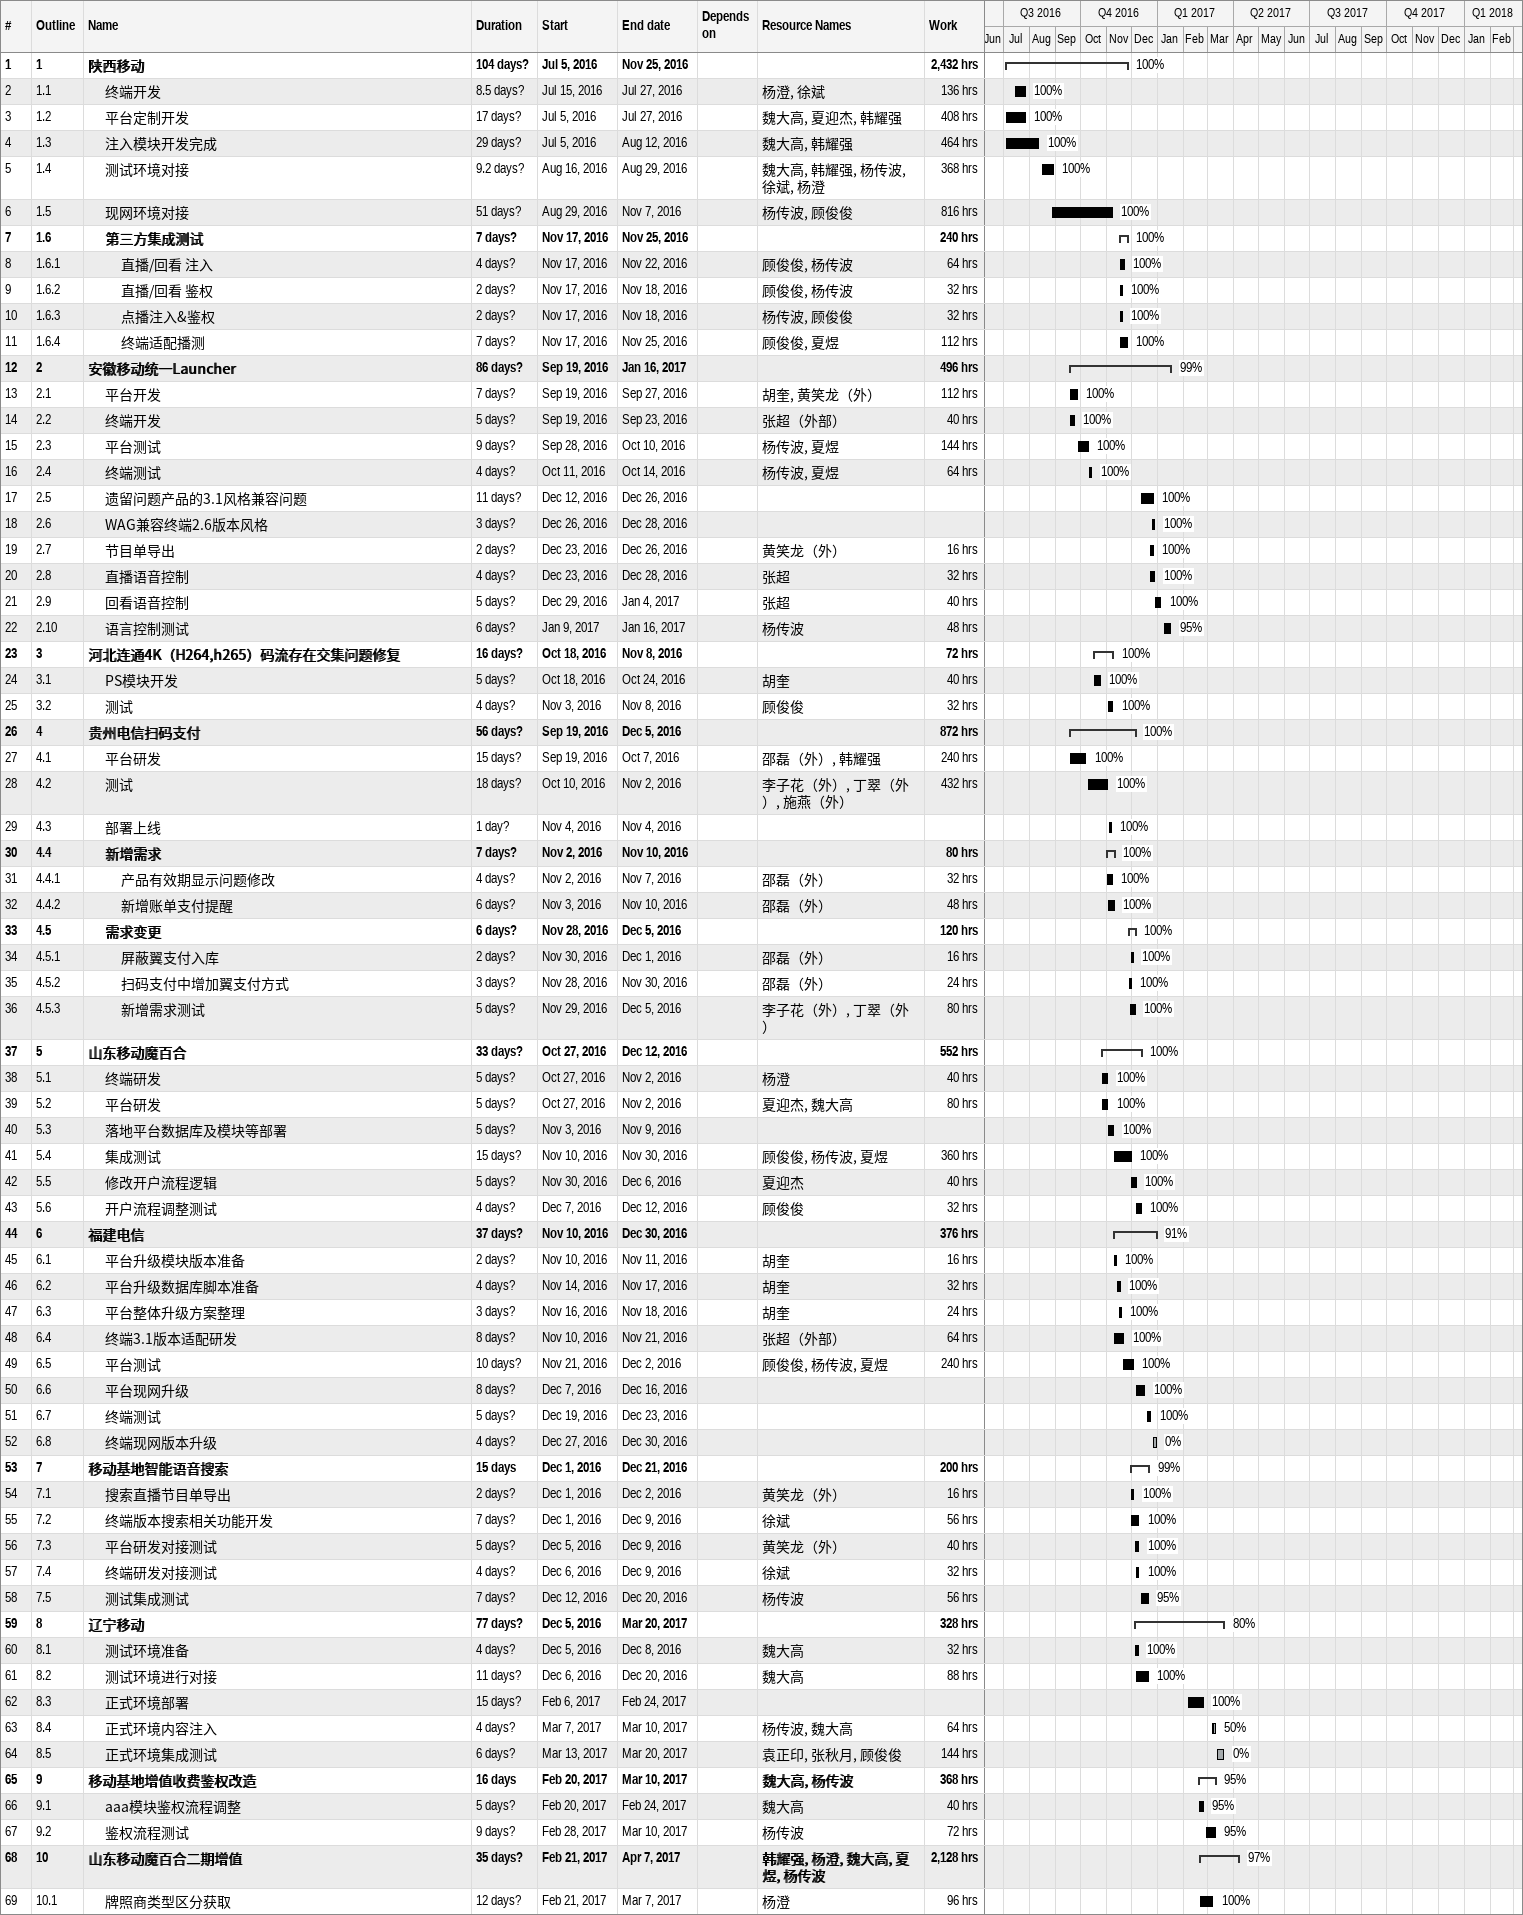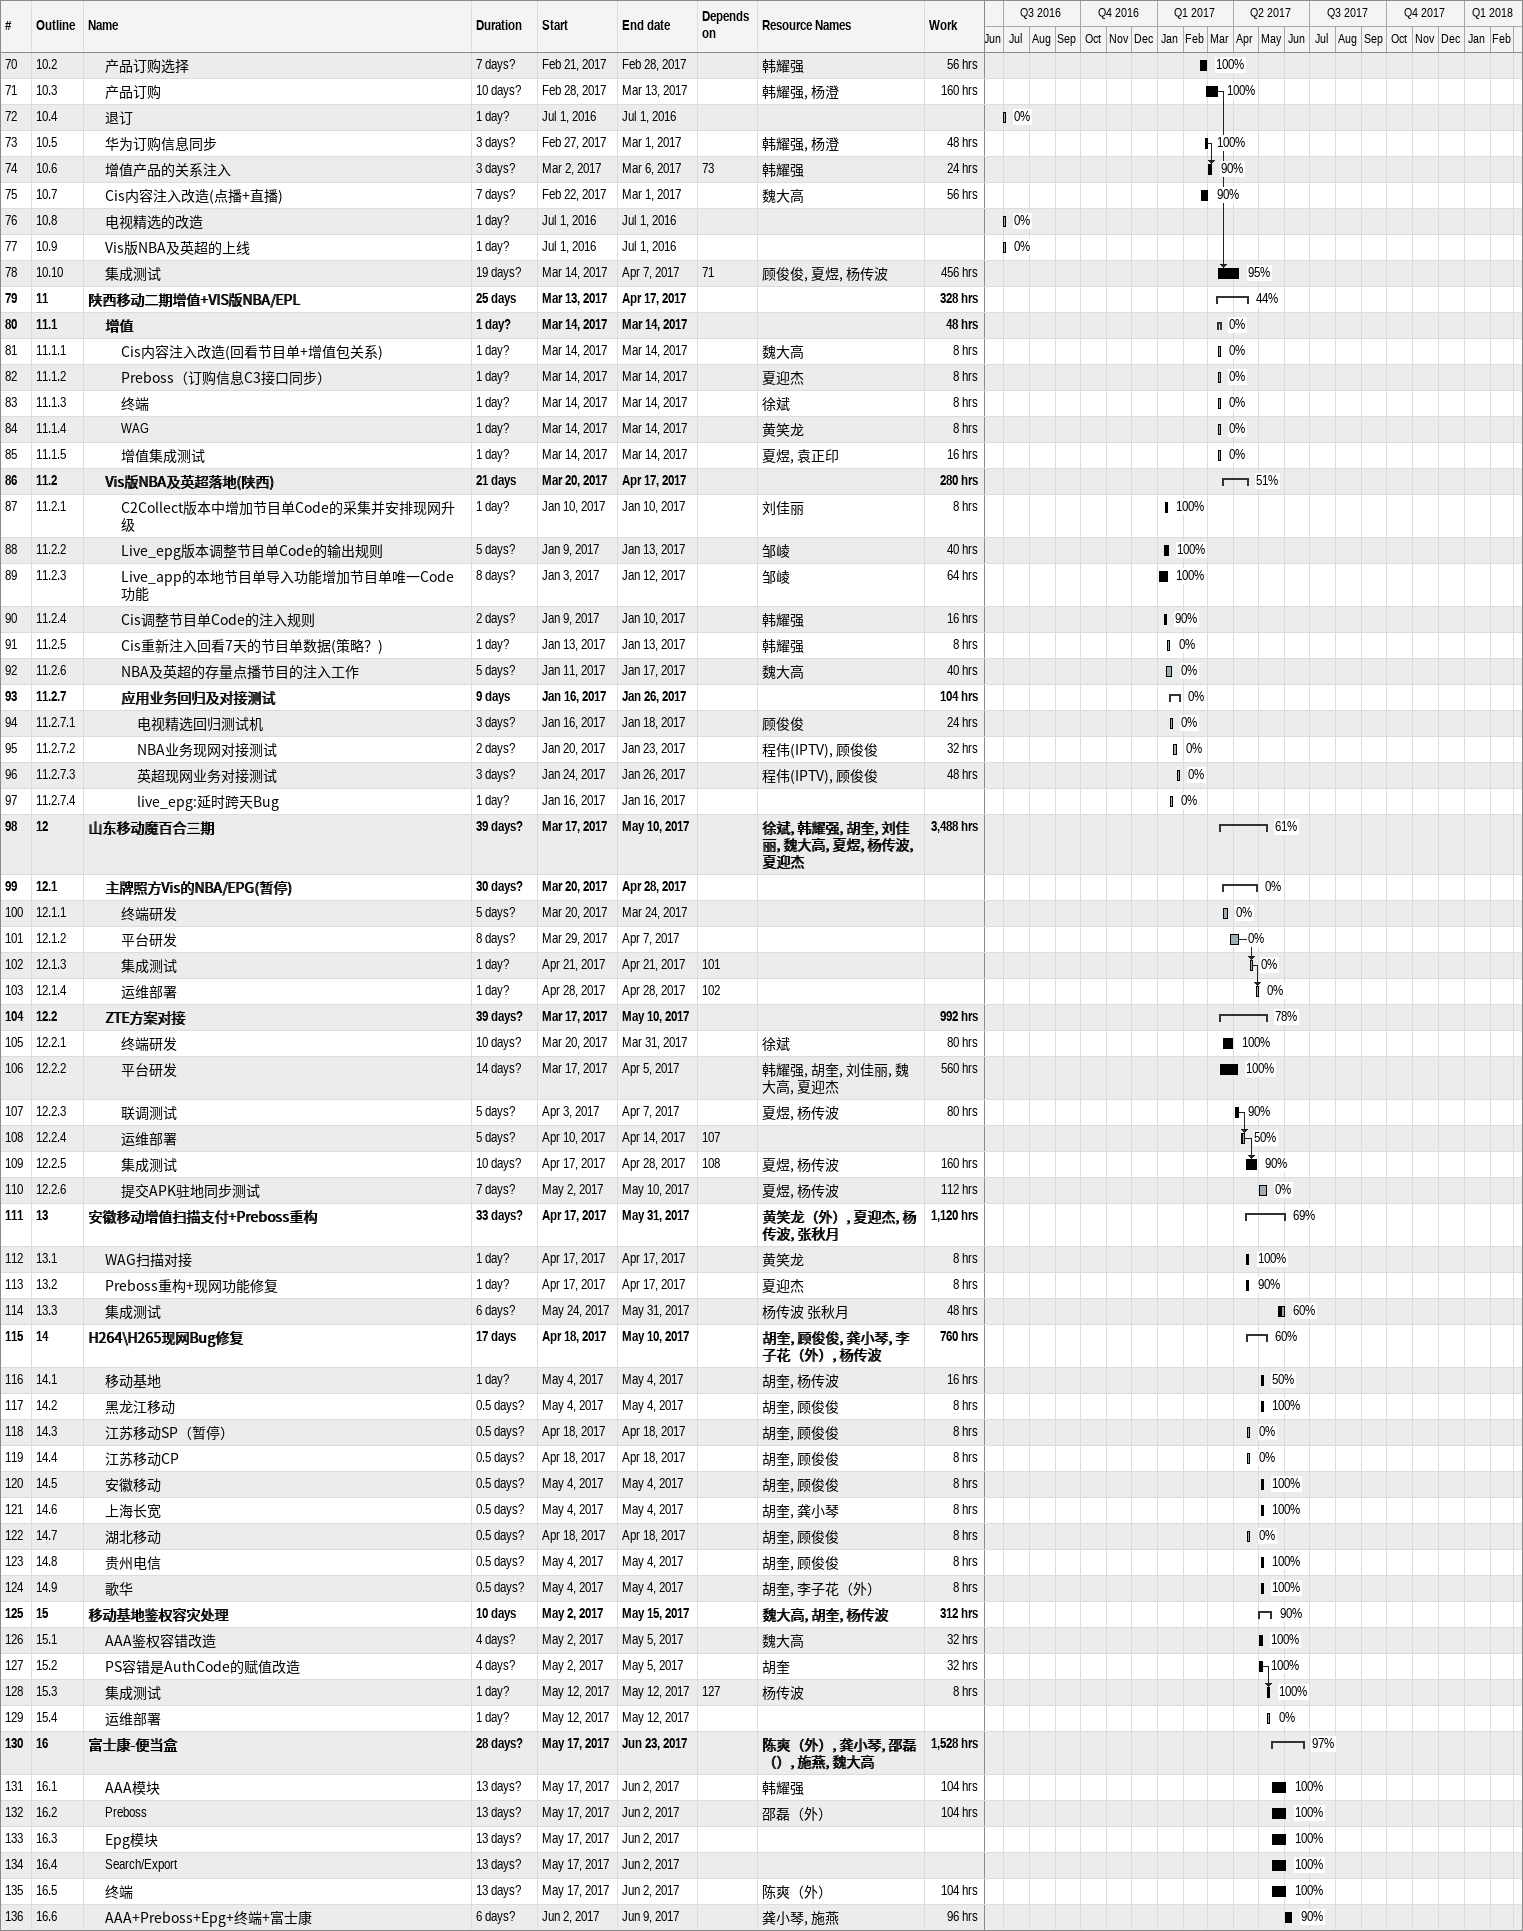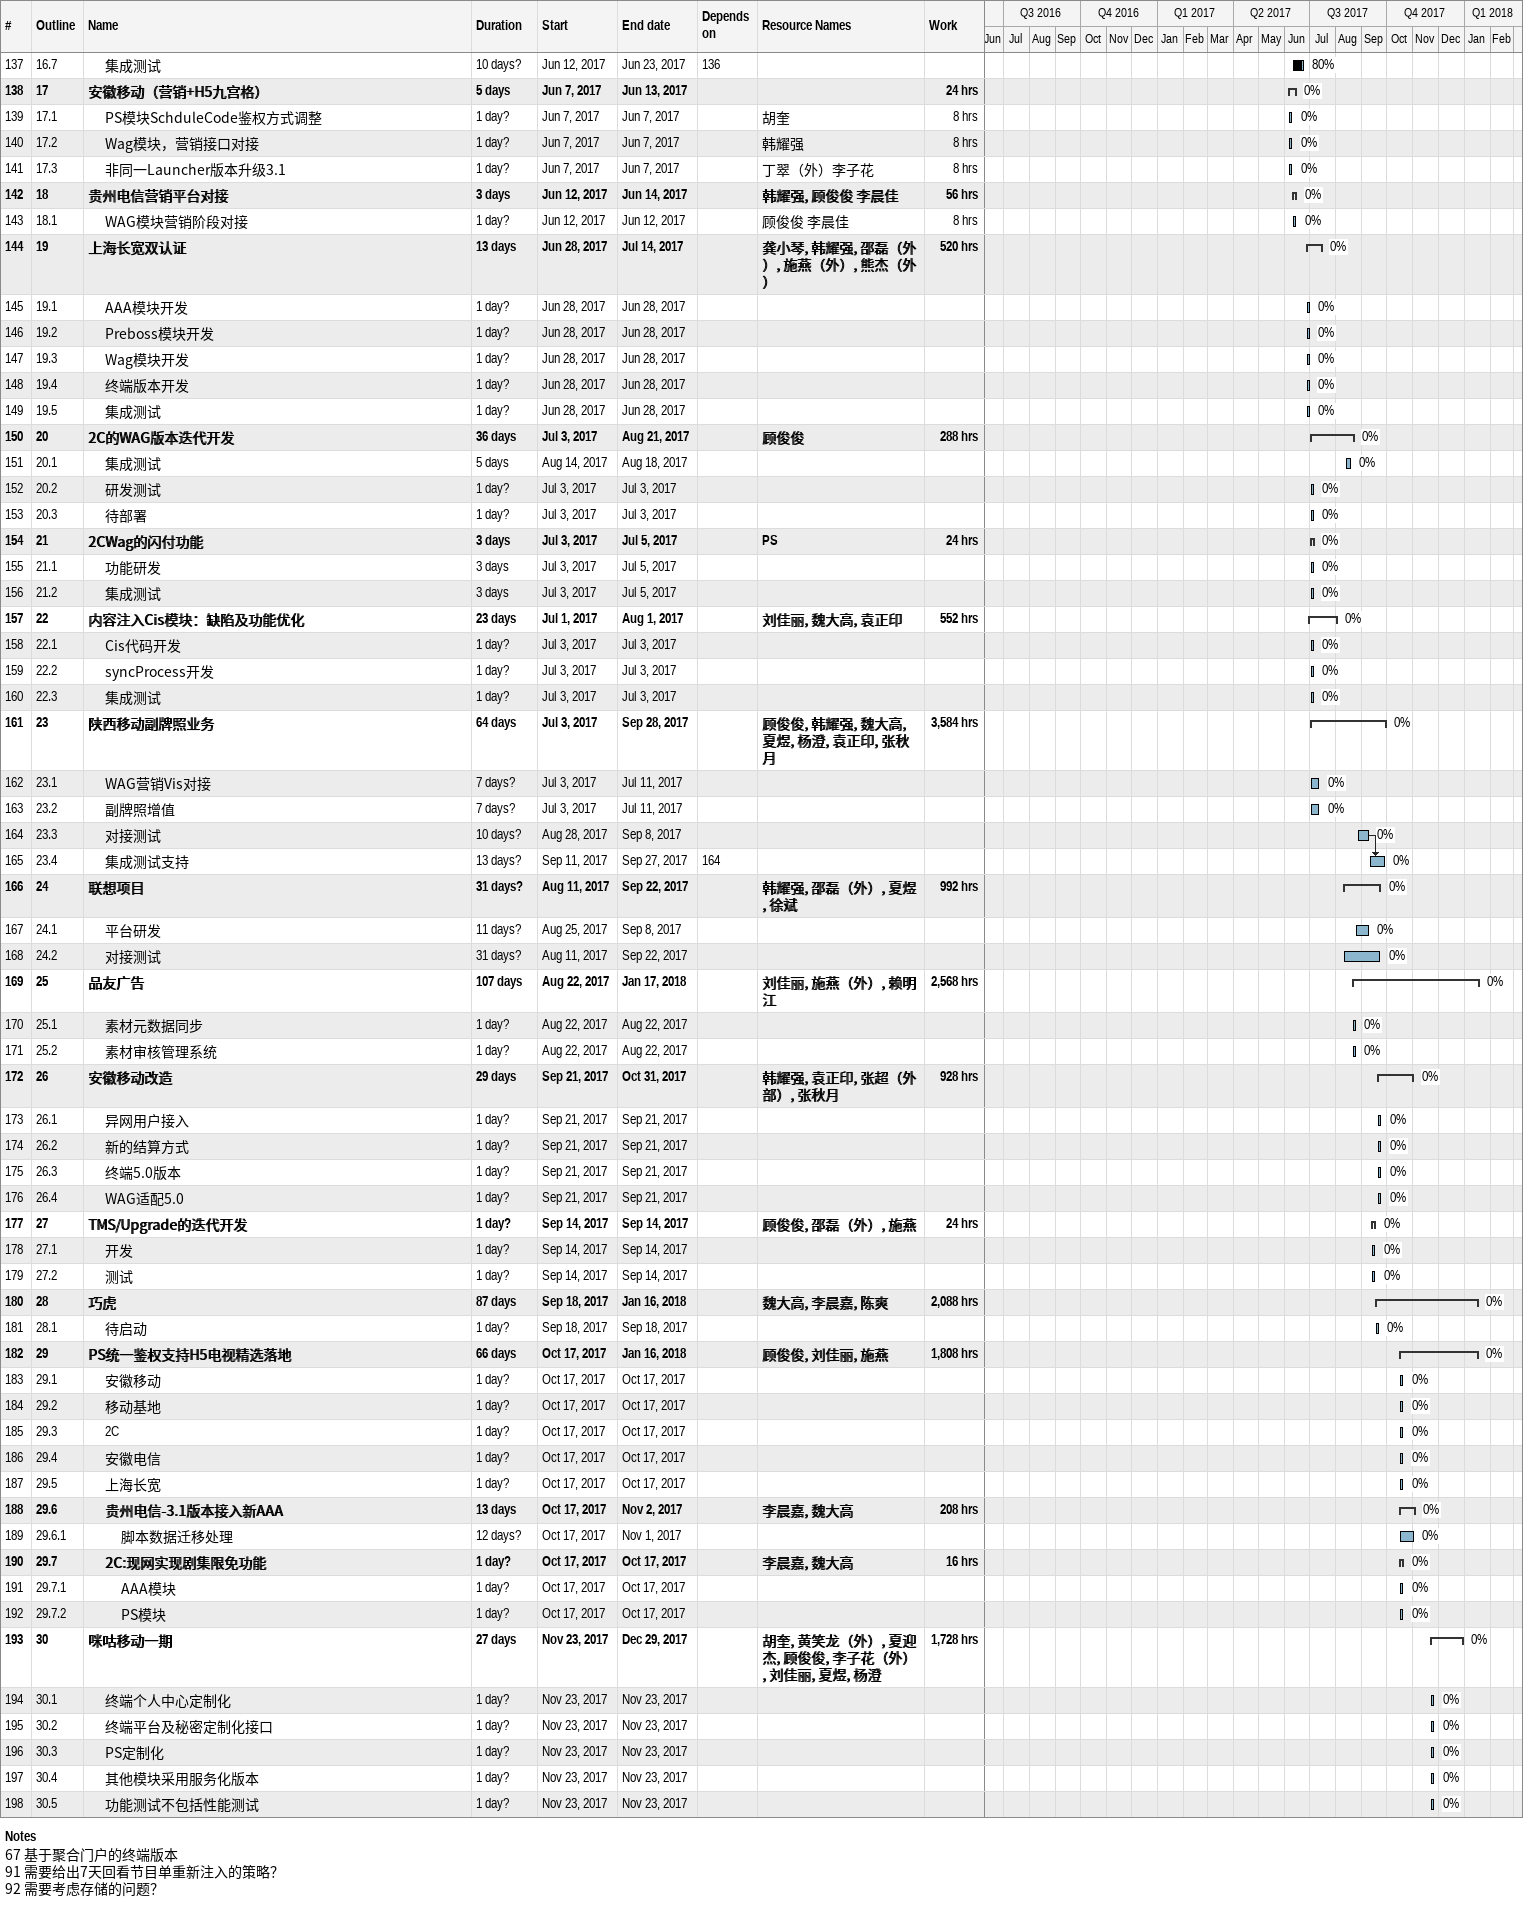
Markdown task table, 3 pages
| ID | WBS | Task | Duration | Start | Finish | Predecessors | Resources | % complete | Work (h) |
|---|---|---|---|---|---|---|---|---|---|
| 1 | 1 | **陕西移动** | 104d? | 2016-07-05 | 2016-11-25 |  |  | 100 | 2432 |
| 2 | 1.1 | 终端开发 | 8.5d? | 2016-07-15 | 2016-07-27 |  | 杨澄, 徐斌 | 100 | 136 |
| 3 | 1.2 | 平台定制开发 | 17d? | 2016-07-05 | 2016-07-27 |  | 魏大高, 夏迎杰, 韩耀强 | 100 | 408 |
| 4 | 1.3 | 注入模块开发完成 | 29d? | 2016-07-05 | 2016-08-12 |  | 魏大高, 韩耀强 | 100 | 464 |
| 5 | 1.4 | 测试环境对接 | 9.2d? | 2016-08-16 | 2016-08-29 |  | 魏大高, 韩耀强, 杨传波, 徐斌, 杨澄 | 100 | 368 |
| 6 | 1.5 | 现网环境对接 | 51d? | 2016-08-29 | 2016-11-07 |  | 杨传波, 顾俊俊 | 100 | 816 |
| 7 | 1.6 | **第三方集成测试** | 7d? | 2016-11-17 | 2016-11-25 |  |  | 100 | 240 |
| 8 | 1.6.1 | 直播/回看 注入 | 4d? | 2016-11-17 | 2016-11-22 |  | 顾俊俊, 杨传波 | 100 | 64 |
| 9 | 1.6.2 | 直播/回看 鉴权 | 2d? | 2016-11-17 | 2016-11-18 |  | 顾俊俊, 杨传波 | 100 | 32 |
| 10 | 1.6.3 | 点播注入&鉴权 | 2d? | 2016-11-17 | 2016-11-18 |  | 杨传波, 顾俊俊 | 100 | 32 |
| 11 | 1.6.4 | 终端适配播测 | 7d? | 2016-11-17 | 2016-11-25 |  | 顾俊俊, 夏煜 | 100 | 112 |
| 12 | 2 | **安徽移动统一Launcher** | 86d? | 2016-09-19 | 2017-01-16 |  |  | 99 | 496 |
| 13 | 2.1 | 平台开发 | 7d? | 2016-09-19 | 2016-09-27 |  | 胡奎, 黄笑龙（外） | 100 | 112 |
| 14 | 2.2 | 终端开发 | 5d? | 2016-09-19 | 2016-09-23 |  | 张超（外部） | 100 | 40 |
| 15 | 2.3 | 平台测试 | 9d? | 2016-09-28 | 2016-10-10 |  | 杨传波, 夏煜 | 100 | 144 |
| 16 | 2.4 | 终端测试 | 4d? | 2016-10-11 | 2016-10-14 |  | 杨传波, 夏煜 | 100 | 64 |
| 17 | 2.5 | 遗留问题产品的3.1风格兼容问题 | 11d? | 2016-12-12 | 2016-12-26 |  |  | 100 |  |
| 18 | 2.6 | WAG兼容终端2.6版本风格 | 3d? | 2016-12-26 | 2016-12-28 |  |  | 100 |  |
| 19 | 2.7 | 节目单导出 | 2d? | 2016-12-23 | 2016-12-26 |  | 黄笑龙（外） | 100 | 16 |
| 20 | 2.8 | 直播语音控制 | 4d? | 2016-12-23 | 2016-12-28 |  | 张超 | 100 | 32 |
| 21 | 2.9 | 回看语音控制 | 5d? | 2016-12-29 | 2017-01-04 |  | 张超 | 100 | 40 |
| 22 | 2.10 | 语言控制测试 | 6d? | 2017-01-09 | 2017-01-16 |  | 杨传波 | 95 | 48 |
| 23 | 3 | **河北连通4K（H264,h265）码流存在交集问题修复** | 16d? | 2016-10-18 | 2016-11-08 |  |  | 100 | 72 |
| 24 | 3.1 | PS模块开发 | 5d? | 2016-10-18 | 2016-10-24 |  | 胡奎 | 100 | 40 |
| 25 | 3.2 | 测试 | 4d? | 2016-11-03 | 2016-11-08 |  | 顾俊俊 | 100 | 32 |
| 26 | 4 | **贵州电信扫码支付** | 56d? | 2016-09-19 | 2016-12-05 |  |  | 100 | 872 |
| 27 | 4.1 | 平台研发 | 15d? | 2016-09-19 | 2016-10-07 |  | 邵磊（外）, 韩耀强 | 100 | 240 |
| 28 | 4.2 | 测试 | 18d? | 2016-10-10 | 2016-11-02 |  | 李子花（外）, 丁翠（外）, 施燕（外） | 100 | 432 |
| 29 | 4.3 | 部署上线 | 1d? | 2016-11-04 | 2016-11-04 |  |  | 100 |  |
| 30 | 4.4 | **新增需求** | 7d? | 2016-11-02 | 2016-11-10 |  |  | 100 | 80 |
| 31 | 4.4.1 | 产品有效期显示问题修改 | 4d? | 2016-11-02 | 2016-11-07 |  | 邵磊（外） | 100 | 32 |
| 32 | 4.4.2 | 新增账单支付提醒 | 6d? | 2016-11-03 | 2016-11-10 |  | 邵磊（外） | 100 | 48 |
| 33 | 4.5 | **需求变更** | 6d? | 2016-11-28 | 2016-12-05 |  |  | 100 | 120 |
| 34 | 4.5.1 | 屏蔽翼支付入库 | 2d? | 2016-11-30 | 2016-12-01 |  | 邵磊（外） | 100 | 16 |
| 35 | 4.5.2 | 扫码支付中增加翼支付方式 | 3d? | 2016-11-28 | 2016-11-30 |  | 邵磊（外） | 100 | 24 |
| 36 | 4.5.3 | 新增需求测试 | 5d? | 2016-11-29 | 2016-12-05 |  | 李子花（外）, 丁翠（外） | 100 | 80 |
| 37 | 5 | **山东移动魔百合** | 33d? | 2016-10-27 | 2016-12-12 |  |  | 100 | 552 |
| 38 | 5.1 | 终端研发 | 5d? | 2016-10-27 | 2016-11-02 |  | 杨澄 | 100 | 40 |
| 39 | 5.2 | 平台研发 | 5d? | 2016-10-27 | 2016-11-02 |  | 夏迎杰, 魏大高 | 100 | 80 |
| 40 | 5.3 | 落地平台数据库及模块等部署 | 5d? | 2016-11-03 | 2016-11-09 |  |  | 100 |  |
| 41 | 5.4 | 集成测试 | 15d? | 2016-11-10 | 2016-11-30 |  | 顾俊俊, 杨传波, 夏煜 | 100 | 360 |
| 42 | 5.5 | 修改开户流程逻辑 | 5d? | 2016-11-30 | 2016-12-06 |  | 夏迎杰 | 100 | 40 |
| 43 | 5.6 | 开户流程调整测试 | 4d? | 2016-12-07 | 2016-12-12 |  | 顾俊俊 | 100 | 32 |
| 44 | 6 | **福建电信** | 37d? | 2016-11-10 | 2016-12-30 |  |  | 91 | 376 |
| 45 | 6.1 | 平台升级模块版本准备 | 2d? | 2016-11-10 | 2016-11-11 |  | 胡奎 | 100 | 16 |
| 46 | 6.2 | 平台升级数据库脚本准备 | 4d? | 2016-11-14 | 2016-11-17 |  | 胡奎 | 100 | 32 |
| 47 | 6.3 | 平台整体升级方案整理 | 3d? | 2016-11-16 | 2016-11-18 |  | 胡奎 | 100 | 24 |
| 48 | 6.4 | 终端3.1版本适配研发 | 8d? | 2016-11-10 | 2016-11-21 |  | 张超（外部） | 100 | 64 |
| 49 | 6.5 | 平台测试 | 10d? | 2016-11-21 | 2016-12-02 |  | 顾俊俊, 杨传波, 夏煜 | 100 | 240 |
| 50 | 6.6 | 平台现网升级 | 8d? | 2016-12-07 | 2016-12-16 |  |  | 100 |  |
| 51 | 6.7 | 终端测试 | 5d? | 2016-12-19 | 2016-12-23 |  |  | 100 |  |
| 52 | 6.8 | 终端现网版本升级 | 4d? | 2016-12-27 | 2016-12-30 |  |  | 0 |  |
| 53 | 7 | **移动基地智能语音搜索** | 15d | 2016-12-01 | 2016-12-21 |  |  | 99 | 200 |
| 54 | 7.1 | 搜索直播节目单导出 | 2d? | 2016-12-01 | 2016-12-02 |  | 黄笑龙（外） | 100 | 16 |
| 55 | 7.2 | 终端版本搜索相关功能开发 | 7d? | 2016-12-01 | 2016-12-09 |  | 徐斌 | 100 | 56 |
| 56 | 7.3 | 平台研发对接测试 | 5d? | 2016-12-05 | 2016-12-09 |  | 黄笑龙（外） | 100 | 40 |
| 57 | 7.4 | 终端研发对接测试 | 4d? | 2016-12-06 | 2016-12-09 |  | 徐斌 | 100 | 32 |
| 58 | 7.5 | 测试集成测试 | 7d? | 2016-12-12 | 2016-12-20 |  | 杨传波 | 95 | 56 |
| 59 | 8 | **辽宁移动** | 77d? | 2016-12-05 | 2017-03-20 |  |  | 80 | 328 |
| 60 | 8.1 | 测试环境准备 | 4d? | 2016-12-05 | 2016-12-08 |  | 魏大高 | 100 | 32 |
| 61 | 8.2 | 测试环境进行对接 | 11d? | 2016-12-06 | 2016-12-20 |  | 魏大高 | 100 | 88 |
| 62 | 8.3 | 正式环境部署 | 15d? | 2017-02-06 | 2017-02-24 |  |  | 100 |  |
| 63 | 8.4 | 正式环境内容注入 | 4d? | 2017-03-07 | 2017-03-10 |  | 杨传波, 魏大高 | 50 | 64 |
| 64 | 8.5 | 正式环境集成测试 | 6d? | 2017-03-13 | 2017-03-20 |  | 袁正印, 张秋月, 顾俊俊 | 0 | 144 |
| 65 | 9 | **移动基地增值收费鉴权改造** | 16d | 2017-02-20 | 2017-03-10 |  | 魏大高, 杨传波 | 95 | 368 |
| 66 | 9.1 | aaa模块鉴权流程调整 | 5d? | 2017-02-20 | 2017-02-24 |  | 魏大高 | 95 | 40 |
| 67 | 9.2 | 鉴权流程测试 | 9d? | 2017-02-28 | 2017-03-10 |  | 杨传波 | 95 | 72 |
| 68 | 10 | **山东移动魔百合二期增值** | 35d? | 2017-02-21 | 2017-04-07 |  | 韩耀强, 杨澄, 魏大高, 夏煜, 杨传波 | 97 | 2128 |
| 69 | 10.1 | 牌照商类型区分获取 | 12d? | 2017-02-21 | 2017-03-07 |  | 杨澄 | 100 | 96 |
| 70 | 10.2 | 产品订购选择 | 7d? | 2017-02-21 | 2017-02-28 |  | 韩耀强 | 100 | 56 |
| 71 | 10.3 | 产品订购 | 10d? | 2017-02-28 | 2017-03-13 |  | 韩耀强, 杨澄 | 100 | 160 |
| 72 | 10.4 | 退订 | 1d? | 2016-07-01 | 2016-07-01 |  |  | 0 |  |
| 73 | 10.5 | 华为订购信息同步 | 3d? | 2017-02-27 | 2017-03-01 |  | 韩耀强, 杨澄 | 100 | 48 |
| 74 | 10.6 | 增值产品的关系注入 | 3d? | 2017-03-02 | 2017-03-06 | 73 | 韩耀强 | 90 | 24 |
| 75 | 10.7 | Cis内容注入改造(点播+直播) | 7d? | 2017-02-22 | 2017-03-01 |  | 魏大高 | 90 | 56 |
| 76 | 10.8 | 电视精选的改造 | 1d? | 2016-07-01 | 2016-07-01 |  |  | 0 |  |
| 77 | 10.9 | Vis版NBA及英超的上线 | 1d? | 2016-07-01 | 2016-07-01 |  |  | 0 |  |
| 78 | 10.10 | 集成测试 | 19d? | 2017-03-14 | 2017-04-07 | 71 | 顾俊俊, 夏煜, 杨传波 | 95 | 456 |
| 79 | 11 | **陕西移动二期增值+VIS版NBA/EPL** | 25d | 2017-03-13 | 2017-04-17 |  |  | 44 | 328 |
| 80 | 11.1 | **增值** | 1d? | 2017-03-14 | 2017-03-14 |  |  | 0 | 48 |
| 81 | 11.1.1 | Cis内容注入改造(回看节目单+增值包关系) | 1d? | 2017-03-14 | 2017-03-14 |  | 魏大高 | 0 | 8 |
| 82 | 11.1.2 | Preboss（订购信息C3接口同步） | 1d? | 2017-03-14 | 2017-03-14 |  | 夏迎杰 | 0 | 8 |
| 83 | 11.1.3 | 终端 | 1d? | 2017-03-14 | 2017-03-14 |  | 徐斌 | 0 | 8 |
| 84 | 11.1.4 | WAG | 1d? | 2017-03-14 | 2017-03-14 |  | 黄笑龙 | 0 | 8 |
| 85 | 11.1.5 | 增值集成测试 | 1d? | 2017-03-14 | 2017-03-14 |  | 夏煜, 袁正印 | 0 | 16 |
| 86 | 11.2 | **Vis版NBA及英超落地(陕西)** | 21d | 2017-03-20 | 2017-04-17 |  |  | 51 | 280 |
| 87 | 11.2.1 | C2Collect版本中增加节目单Code的采集并安排现网升级 | 1d? | 2017-01-10 | 2017-01-10 |  | 刘佳丽 | 100 | 8 |
| 88 | 11.2.2 | Live_epg版本调整节目单Code的输出规则 | 5d? | 2017-01-09 | 2017-01-13 |  | 邹崚 | 100 | 40 |
| 89 | 11.2.3 | Live_app的本地节目单导入功能增加节目单唯一Code功能 | 8d? | 2017-01-03 | 2017-01-12 |  | 邹崚 | 100 | 64 |
| 90 | 11.2.4 | Cis调整节目单Code的注入规则 | 2d? | 2017-01-09 | 2017-01-10 |  | 韩耀强 | 90 | 16 |
| 91 | 11.2.5 | Cis重新注入回看7天的节目单数据(策略？) | 1d? | 2017-01-13 | 2017-01-13 |  | 韩耀强 | 0 | 8 |
| 92 | 11.2.6 | NBA及英超的存量点播节目的注入工作 | 5d? | 2017-01-11 | 2017-01-17 |  | 魏大高 | 0 | 40 |
| 93 | 11.2.7 | **应用业务回归及对接测试** | 9d | 2017-01-16 | 2017-01-26 |  |  | 0 | 104 |
| 94 | 11.2.7.1 | 电视精选回归测试机 | 3d? | 2017-01-16 | 2017-01-18 |  | 顾俊俊 | 0 | 24 |
| 95 | 11.2.7.2 | NBA业务现网对接测试 | 2d? | 2017-01-20 | 2017-01-23 |  | 程伟(IPTV), 顾俊俊 | 0 | 32 |
| 96 | 11.2.7.3 | 英超现网业务对接测试 | 3d? | 2017-01-24 | 2017-01-26 |  | 程伟(IPTV), 顾俊俊 | 0 | 48 |
| 97 | 11.2.7.4 | live_epg:延时跨天Bug | 1d? | 2017-01-16 | 2017-01-16 |  |  | 0 |  |
| 98 | 12 | **山东移动魔百合三期** | 39d? | 2017-03-17 | 2017-05-10 |  | 徐斌, 韩耀强, 胡奎, 刘佳丽, 魏大高, 夏煜, 杨传波, 夏迎杰 | 61 | 3488 |
| 99 | 12.1 | **主牌照方Vis的NBA/EPG(暂停)** | 30d? | 2017-03-20 | 2017-04-28 |  |  | 0 |  |
| 100 | 12.1.1 | 终端研发 | 5d? | 2017-03-20 | 2017-03-24 |  |  | 0 |  |
| 101 | 12.1.2 | 平台研发 | 8d? | 2017-03-29 | 2017-04-07 |  |  | 0 |  |
| 102 | 12.1.3 | 集成测试 | 1d? | 2017-04-21 | 2017-04-21 | 101 |  | 0 |  |
| 103 | 12.1.4 | 运维部署 | 1d? | 2017-04-28 | 2017-04-28 | 102 |  | 0 |  |
| 104 | 12.2 | **ZTE方案对接** | 39d? | 2017-03-17 | 2017-05-10 |  |  | 78 | 992 |
| 105 | 12.2.1 | 终端研发 | 10d? | 2017-03-20 | 2017-03-31 |  | 徐斌 | 100 | 80 |
| 106 | 12.2.2 | 平台研发 | 14d? | 2017-03-17 | 2017-04-05 |  | 韩耀强, 胡奎, 刘佳丽, 魏大高, 夏迎杰 | 100 | 560 |
| 107 | 12.2.3 | 联调测试 | 5d? | 2017-04-03 | 2017-04-07 |  | 夏煜, 杨传波 | 90 | 80 |
| 108 | 12.2.4 | 运维部署 | 5d? | 2017-04-10 | 2017-04-14 | 107 |  | 50 |  |
| 109 | 12.2.5 | 集成测试 | 10d? | 2017-04-17 | 2017-04-28 | 108 | 夏煜, 杨传波 | 90 | 160 |
| 110 | 12.2.6 | 提交APK驻地同步测试 | 7d? | 2017-05-02 | 2017-05-10 |  | 夏煜, 杨传波 | 0 | 112 |
| 111 | 13 | **安徽移动增值扫描支付+Preboss重构** | 33d? | 2017-04-17 | 2017-05-31 |  | 黄笑龙（外）, 夏迎杰, 杨传波, 张秋月 | 69 | 1120 |
| 112 | 13.1 | WAG扫描对接 | 1d? | 2017-04-17 | 2017-04-17 |  | 黄笑龙 | 100 | 8 |
| 113 | 13.2 | Preboss重构+现网功能修复 | 1d? | 2017-04-17 | 2017-04-17 |  | 夏迎杰 | 90 | 8 |
| 114 | 13.3 | 集成测试 | 6d? | 2017-05-24 | 2017-05-31 |  | 杨传波 张秋月 | 60 | 48 |
| 115 | 14 | **H264\H265现网Bug修复** | 17d | 2017-04-18 | 2017-05-10 |  | 胡奎, 顾俊俊, 龚小琴, 李子花（外）, 杨传波 | 60 | 760 |
| 116 | 14.1 | 移动基地 | 1d? | 2017-05-04 | 2017-05-04 |  | 胡奎, 杨传波 | 50 | 16 |
| 117 | 14.2 | 黑龙江移动 | 0.5d? | 2017-05-04 | 2017-05-04 |  | 胡奎, 顾俊俊 | 100 | 8 |
| 118 | 14.3 | 江苏移动SP（暂停） | 0.5d? | 2017-04-18 | 2017-04-18 |  | 胡奎, 顾俊俊 | 0 | 8 |
| 119 | 14.4 | 江苏移动CP | 0.5d? | 2017-04-18 | 2017-04-18 |  | 胡奎, 顾俊俊 | 0 | 8 |
| 120 | 14.5 | 安徽移动 | 0.5d? | 2017-05-04 | 2017-05-04 |  | 胡奎, 顾俊俊 | 100 | 8 |
| 121 | 14.6 | 上海长宽 | 0.5d? | 2017-05-04 | 2017-05-04 |  | 胡奎, 龚小琴 | 100 | 8 |
| 122 | 14.7 | 湖北移动 | 0.5d? | 2017-04-18 | 2017-04-18 |  | 胡奎, 顾俊俊 | 0 | 8 |
| 123 | 14.8 | 贵州电信 | 0.5d? | 2017-05-04 | 2017-05-04 |  | 胡奎, 顾俊俊 | 100 | 8 |
| 124 | 14.9 | 歌华 | 0.5d? | 2017-05-04 | 2017-05-04 |  | 胡奎, 李子花（外） | 100 | 8 |
| 125 | 15 | **移动基地鉴权容灾处理** | 10d | 2017-05-02 | 2017-05-15 |  | 魏大高, 胡奎, 杨传波 | 90 | 312 |
| 126 | 15.1 | AAA鉴权容错改造 | 4d? | 2017-05-02 | 2017-05-05 |  | 魏大高 | 100 | 32 |
| 127 | 15.2 | PS容错是AuthCode的赋值改造 | 4d? | 2017-05-02 | 2017-05-05 |  | 胡奎 | 100 | 32 |
| 128 | 15.3 | 集成测试 | 1d? | 2017-05-12 | 2017-05-12 | 127 | 杨传波 | 100 | 8 |
| 129 | 15.4 | 运维部署 | 1d? | 2017-05-12 | 2017-05-12 |  |  | 0 |  |
| 130 | 16 | **富士康-便当盒** | 28d? | 2017-05-17 | 2017-06-23 |  | 陈爽（外）, 龚小琴, 邵磊（）, 施燕, 魏大高 | 97 | 1528 |
| 131 | 16.1 | AAA模块 | 13d? | 2017-05-17 | 2017-06-02 |  | 韩耀强 | 100 | 104 |
| 132 | 16.2 | Preboss | 13d? | 2017-05-17 | 2017-06-02 |  | 邵磊（外） | 100 | 104 |
| 133 | 16.3 | Epg模块 | 13d? | 2017-05-17 | 2017-06-02 |  |  | 100 |  |
| 134 | 16.4 | Search/Export | 13d? | 2017-05-17 | 2017-06-02 |  |  | 100 |  |
| 135 | 16.5 | 终端 | 13d? | 2017-05-17 | 2017-06-02 |  | 陈爽（外） | 100 | 104 |
| 136 | 16.6 | AAA+Preboss+Epg+终端+富士康 | 6d? | 2017-06-02 | 2017-06-09 |  | 龚小琴, 施燕 | 90 | 96 |
| 137 | 16.7 | 集成测试 | 10d? | 2017-06-12 | 2017-06-23 | 136 |  | 80 |  |
| 138 | 17 | **安徽移动（营销+H5九宫格）** | 5d | 2017-06-07 | 2017-06-13 |  |  | 0 | 24 |
| 139 | 17.1 | PS模块SchduleCode鉴权方式调整 | 1d? | 2017-06-07 | 2017-06-07 |  | 胡奎 | 0 | 8 |
| 140 | 17.2 | Wag模块，营销接口对接 | 1d? | 2017-06-07 | 2017-06-07 |  | 韩耀强 | 0 | 8 |
| 141 | 17.3 | 非同一Launcher版本升级3.1 | 1d? | 2017-06-07 | 2017-06-07 |  | 丁翠（外）李子花 | 0 | 8 |
| 142 | 18 | **贵州电信营销平台对接** | 3d | 2017-06-12 | 2017-06-14 |  | 韩耀强, 顾俊俊 李晨佳 | 0 | 56 |
| 143 | 18.1 | WAG模块营销阶段对接 | 1d? | 2017-06-12 | 2017-06-12 |  | 顾俊俊 李晨佳 | 0 | 8 |
| 144 | 19 | **上海长宽双认证** | 13d | 2017-06-28 | 2017-07-14 |  | 龚小琴, 韩耀强, 邵磊（外）, 施燕（外）, 熊杰（外） | 0 | 520 |
| 145 | 19.1 | AAA模块开发 | 1d? | 2017-06-28 | 2017-06-28 |  |  | 0 |  |
| 146 | 19.2 | Preboss模块开发 | 1d? | 2017-06-28 | 2017-06-28 |  |  | 0 |  |
| 147 | 19.3 | Wag模块开发 | 1d? | 2017-06-28 | 2017-06-28 |  |  | 0 |  |
| 148 | 19.4 | 终端版本开发 | 1d? | 2017-06-28 | 2017-06-28 |  |  | 0 |  |
| 149 | 19.5 | 集成测试 | 1d? | 2017-06-28 | 2017-06-28 |  |  | 0 |  |
| 150 | 20 | **2C的WAG版本迭代开发** | 36d | 2017-07-03 | 2017-08-21 |  | 顾俊俊 | 0 | 288 |
| 151 | 20.1 | 集成测试 | 5d | 2017-08-14 | 2017-08-18 |  |  | 0 |  |
| 152 | 20.2 | 研发测试 | 1d? | 2017-07-03 | 2017-07-03 |  |  | 0 |  |
| 153 | 20.3 | 待部署 | 1d? | 2017-07-03 | 2017-07-03 |  |  | 0 |  |
| 154 | 21 | **2CWag的闪付功能** | 3d | 2017-07-03 | 2017-07-05 |  | PS | 0 | 24 |
| 155 | 21.1 | 功能研发 | 3d | 2017-07-03 | 2017-07-05 |  |  | 0 |  |
| 156 | 21.2 | 集成测试 | 3d | 2017-07-03 | 2017-07-05 |  |  | 0 |  |
| 157 | 22 | **内容注入Cis模块：缺陷及功能优化** | 23d | 2017-07-01 | 2017-08-01 |  | 刘佳丽, 魏大高, 袁正印 | 0 | 552 |
| 158 | 22.1 | Cis代码开发 | 1d? | 2017-07-03 | 2017-07-03 |  |  | 0 |  |
| 159 | 22.2 | syncProcess开发 | 1d? | 2017-07-03 | 2017-07-03 |  |  | 0 |  |
| 160 | 22.3 | 集成测试 | 1d? | 2017-07-03 | 2017-07-03 |  |  | 0 |  |
| 161 | 23 | **陕西移动副牌照业务** | 64d | 2017-07-03 | 2017-09-28 |  | 顾俊俊, 韩耀强, 魏大高, 夏煜, 杨澄, 袁正印, 张秋月 | 0 | 3584 |
| 162 | 23.1 | WAG营销Vis对接 | 7d? | 2017-07-03 | 2017-07-11 |  |  | 0 |  |
| 163 | 23.2 | 副牌照增值 | 7d? | 2017-07-03 | 2017-07-11 |  |  | 0 |  |
| 164 | 23.3 | 对接测试 | 10d? | 2017-08-28 | 2017-09-08 |  |  | 0 |  |
| 165 | 23.4 | 集成测试支持 | 13d? | 2017-09-11 | 2017-09-27 | 164 |  | 0 |  |
| 166 | 24 | **联想项目** | 31d? | 2017-08-11 | 2017-09-22 |  | 韩耀强, 邵磊（外）, 夏煜, 徐斌 | 0 | 992 |
| 167 | 24.1 | 平台研发 | 11d? | 2017-08-25 | 2017-09-08 |  |  | 0 |  |
| 168 | 24.2 | 对接测试 | 31d? | 2017-08-11 | 2017-09-22 |  |  | 0 |  |
| 169 | 25 | **品友广告** | 107d | 2017-08-22 | 2018-01-17 |  | 刘佳丽, 施燕（外）, 赖明江 | 0 | 2568 |
| 170 | 25.1 | 素材元数据同步 | 1d? | 2017-08-22 | 2017-08-22 |  |  | 0 |  |
| 171 | 25.2 | 素材审核管理系统 | 1d? | 2017-08-22 | 2017-08-22 |  |  | 0 |  |
| 172 | 26 | **安徽移动改造** | 29d | 2017-09-21 | 2017-10-31 |  | 韩耀强, 袁正印, 张超（外部）, 张秋月 | 0 | 928 |
| 173 | 26.1 | 异网用户接入 | 1d? | 2017-09-21 | 2017-09-21 |  |  | 0 |  |
| 174 | 26.2 | 新的结算方式 | 1d? | 2017-09-21 | 2017-09-21 |  |  | 0 |  |
| 175 | 26.3 | 终端5.0版本 | 1d? | 2017-09-21 | 2017-09-21 |  |  | 0 |  |
| 176 | 26.4 | WAG适配5.0 | 1d? | 2017-09-21 | 2017-09-21 |  |  | 0 |  |
| 177 | 27 | **TMS/Upgrade的迭代开发** | 1d? | 2017-09-14 | 2017-09-14 |  | 顾俊俊, 邵磊（外）, 施燕 | 0 | 24 |
| 178 | 27.1 | 开发 | 1d? | 2017-09-14 | 2017-09-14 |  |  | 0 |  |
| 179 | 27.2 | 测试 | 1d? | 2017-09-14 | 2017-09-14 |  |  | 0 |  |
| 180 | 28 | **巧虎** | 87d | 2017-09-18 | 2018-01-16 |  | 魏大高, 李晨嘉, 陈爽 | 0 | 2088 |
| 181 | 28.1 | 待启动 | 1d? | 2017-09-18 | 2017-09-18 |  |  | 0 |  |
| 182 | 29 | **PS统一鉴权支持H5电视精选落地** | 66d | 2017-10-17 | 2018-01-16 |  | 顾俊俊, 刘佳丽, 施燕 | 0 | 1808 |
| 183 | 29.1 | 安徽移动 | 1d? | 2017-10-17 | 2017-10-17 |  |  | 0 |  |
| 184 | 29.2 | 移动基地 | 1d? | 2017-10-17 | 2017-10-17 |  |  | 0 |  |
| 185 | 29.3 | 2C | 1d? | 2017-10-17 | 2017-10-17 |  |  | 0 |  |
| 186 | 29.4 | 安徽电信 | 1d? | 2017-10-17 | 2017-10-17 |  |  | 0 |  |
| 187 | 29.5 | 上海长宽 | 1d? | 2017-10-17 | 2017-10-17 |  |  | 0 |  |
| 188 | 29.6 | **贵州电信-3.1版本接入新AAA** | 13d | 2017-10-17 | 2017-11-02 |  | 李晨嘉, 魏大高 | 0 | 208 |
| 189 | 29.6.1 | 脚本数据迁移处理 | 12d? | 2017-10-17 | 2017-11-01 |  |  | 0 |  |
| 190 | 29.7 | **2C:现网实现剧集限免功能** | 1d? | 2017-10-17 | 2017-10-17 |  | 李晨嘉, 魏大高 | 0 | 16 |
| 191 | 29.7.1 | AAA模块 | 1d? | 2017-10-17 | 2017-10-17 |  |  | 0 |  |
| 192 | 29.7.2 | PS模块 | 1d? | 2017-10-17 | 2017-10-17 |  |  | 0 |  |
| 193 | 30 | **咪咕移动一期** | 27d | 2017-11-23 | 2017-12-29 |  | 胡奎, 黄笑龙（外）, 夏迎杰, 顾俊俊, 李子花（外）, 刘佳丽, 夏煜, 杨澄 | 0 | 1728 |
| 194 | 30.1 | 终端个人中心定制化 | 1d? | 2017-11-23 | 2017-11-23 |  |  | 0 |  |
| 195 | 30.2 | 终端平台及秘密定制化接口 | 1d? | 2017-11-23 | 2017-11-23 |  |  | 0 |  |
| 196 | 30.3 | PS定制化 | 1d? | 2017-11-23 | 2017-11-23 |  |  | 0 |  |
| 197 | 30.4 | 其他模块采用服务化版本 | 1d? | 2017-11-23 | 2017-11-23 |  |  | 0 |  |
| 198 | 30.5 | 功能测试不包括性能测试 | 1d? | 2017-11-23 | 2017-11-23 |  |  | 0 |  |

Notes
- 67: 基于聚合门户的终端版本
- 91: 需要给出7天回看节目单重新注入的策略？
- 92: 需要考虑存储的问题？
